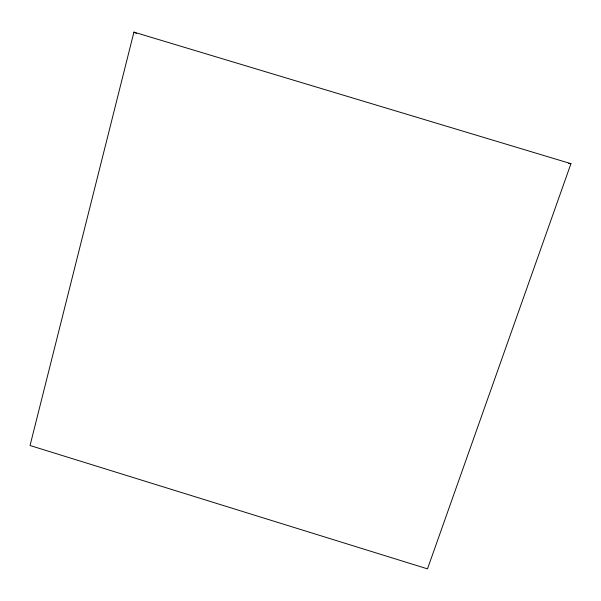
<?xml version="1.0" encoding="UTF-8"?>
<svg xmlns="http://www.w3.org/2000/svg" width="601" height="601" viewBox="0 0 601 601"><rect width="100%" height="100%" fill="white"/><g stroke="black" fill="none" stroke-linecap="round" stroke-linejoin="round"><path stroke-width="0.9" d="M133.933 32.131L30.05 445.514L427.491 568.869L570.95 163.675L133.933 32.131L136.404 33.393M568.471 163.464L570.95 163.675"/></g></svg>
